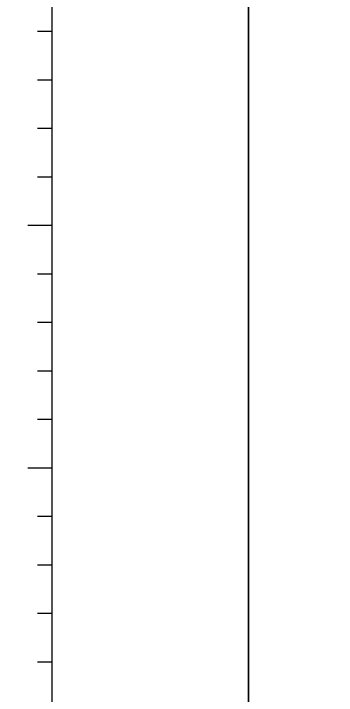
# Model space of a CAD drawing. Header units: millimetres. Extents: x 91591 to 1353697, y 75729 to 160586.
# Drawn here: x 684786 to 694131, y 127293 to 147002 of the extents above; entities that cross this region are included whole.
import ezdxf

# ---------------------------------------------------------------- set-up
doc = ezdxf.new("R2010")
doc.units = ezdxf.units.MM

# ---------------------------------------------------------------- blocks, each defined once
blk = doc.blocks.new('zw$9A02')
at = {"color": 7}
for p, q in [((85730.9760699867, -10576.25098621659), (85415.4926667154, -10576.25098621659)), ((85730.9760699867, -11627.86247487087), (85415.4926667154, -11627.86247487087)), ((85730.9760699867, -12679.47367469081), (85415.4926667154, -12679.47367469081)), ((85730.9760699867, -13731.08516334602), (85415.4926667154, -13731.08516334602)), ((85730.9760699867, -14782.69657979114), (85205.1703437115, -14782.69657979114)), ((85730.9760699867, -15834.30785182095), (85415.4926667154, -15834.30785182095)), ((85730.9760699867, -16885.91926826606), (85415.4926667154, -16885.91926826606)), ((85730.9760699867, -17937.53075692127), (85415.4926667154, -17937.53075692127)), ((85730.9760699867, -18989.14195674122), (85415.4926667154, -18989.14195674122)), ((85730.9760699867, -20040.75344539643), (85205.1703437115, -20040.75344539643)), ((85730.9760699867, -21092.36493405001), (85415.4926667154, -21092.36493405001)), ((85730.9760699867, -22143.97613387136), (85415.4926667154, -22143.97613387136)), ((85730.9760699867, -23195.58762252494), (85415.4926667154, -23195.58762252494)), ((85730.9760699867, -24247.19903897099), (85415.4926667154, -24247.19903897099))]:
    blk.add_line(p, q, dxfattribs=at)
blk.add_line((85722.4849731779, -15258.58814319782), (85722.52443508117, -15258.58814319782))
blk.add_lwpolyline([(0, -63642.85714285681), (0, 0), (90000.00000000012, 0), (90000.00000000012, -63642.85714285681)], close=True)
at = {"color": 4}
blk.add_lwpolyline([(3810.449194765185, -61579.40302305109), (85730.9760699867, -61579.40302305109), (85730.9760699867, -3425.293628775515), (3810.449194765185, -3425.293628775515)], close=True, dxfattribs=at)

msp = doc.modelspace()

# ---------------------------------------------------------------- block references
at = {"xscale": 1.333333333333333, "yscale": 1.333333333333333, "zscale": 1.333333333333333}
for p in [(571590.7912110055, 160586.4358092988), (691590.7912110056, 160586.4358092988)]:
    msp.add_blockref('zw$9A02', p, dxfattribs=at)

doc.saveas('drawing.dxf')
